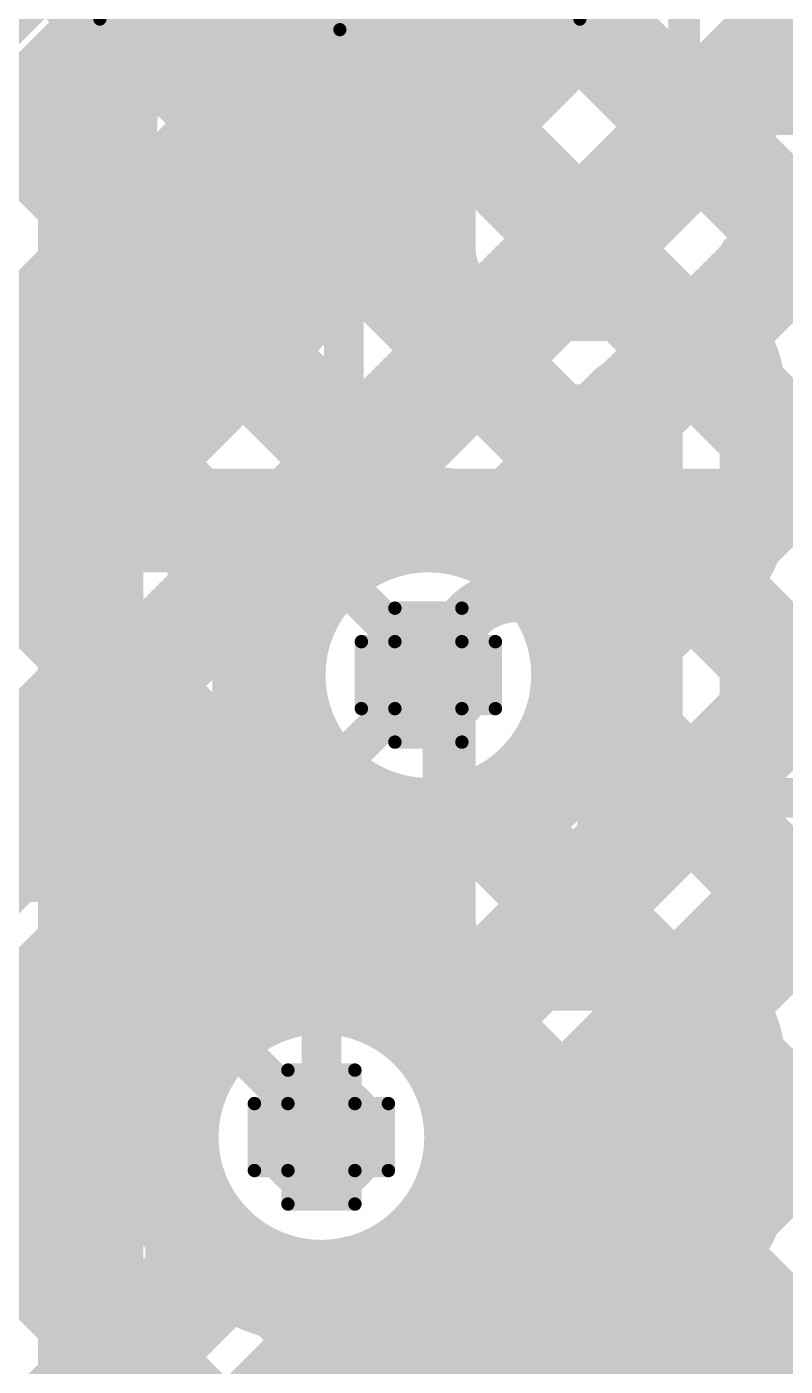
# Model space of a CAD drawing. Header units: millimetres. Extents: x 13 to 259, y -2 to 326.
# Drawn here: x 126.46 to 129.33, y 106.46 to 111.54 of the extents above; entities that cross this region are included whole.
import ezdxf

# ---------------------------------------------------------------- set-up
doc = ezdxf.new("R2010")
doc.units = ezdxf.units.MM
for name, color, linetype in [('BottomLayer', 5, 'Continuous'), ('BottomPaste', 16, 'Continuous'), ('BottomSolder', 6, 'Continuous'), ('ConnectLayer', 7, 'Continuous'), ('DrillDrawing', 1, 'Continuous'), ('Mechanical14', 56, 'Continuous'), ('Mechanical16', 56, 'Continuous'), ('MidLayer1', 16, 'Continuous'), ('MidLayer2', 76, 'Continuous'), ('MidLayer3', 90, 'Continuous'), ('MidLayer4', 156, 'Continuous'), ('MidLayer5', 130, 'Continuous'), ('MidLayer6', 216, 'Continuous'), ('MultiLayer', 9, 'Continuous'), ('TopLayer', 1, 'Continuous'), ('TopOverlay', 2, 'Continuous')]:
    doc.layers.add(name, color=color, linetype=linetype)

# ---------------------------------------------------------------- blocks, each defined once
blk = doc.blocks.new('RESC1005X40N_B_141')
at = {"layer": 'BottomLayer'}
for points in [[(-0.76, 0.31), (-0.76, -0.31), (-0.18, 0.31), (-0.18, -0.31)], [(0.18, 0.31), (0.18, -0.31), (0.76, 0.31), (0.76, -0.31)]]:
    blk.add_solid(points, dxfattribs=at)
at = {"layer": 'BottomPaste'}
for points in [[(-0.76, 0.31), (-0.76, -0.31), (-0.18, 0.31), (-0.18, -0.31)], [(0.18, 0.31), (0.18, -0.31), (0.76, 0.31), (0.76, -0.31)]]:
    blk.add_solid(points, dxfattribs=at)
at = {"layer": 'BottomSolder'}
for points in [[(-0.8616, 0.4116), (-0.8616, -0.4116), (-0.0784, 0.4116), (-0.0784, -0.4116)], [(0.0784, 0.4116), (0.0784, -0.4116), (0.8616, 0.4116), (0.8616, -0.4116)]]:
    blk.add_solid(points, dxfattribs=at)
at = {"layer": 'Mechanical14', "const_width": 0.1}
for points in [[(-0.5, -0.25), (-0.5, 0.25)], [(-0.5, 0.25), (0.5, 0.25)], [(0.5, -0.25), (0.5, 0.25)], [(-0.5, -0.25), (0.5, -0.25)]]:
    blk.add_lwpolyline(points, dxfattribs=at)
at = {"layer": 'Mechanical14', "const_width": 0.05}
for points in [[(-0.525, 0.25, 1), (-0.475, 0.25, 1)], [(-0.525, 0.25, 1), (-0.475, 0.25, 1)], [(0.475, 0.25, 1), (0.525, 0.25, 1)], [(0.475, 0.25, 1), (0.525, 0.25, 1)], [(-0.525, -0.25, 1), (-0.475, -0.25, 1)], [(-0.525, -0.25, 1), (-0.475, -0.25, 1)], [(0.475, -0.25, 1), (0.525, -0.25, 1)], [(0.475, -0.25, 1), (0.525, -0.25, 1)]]:
    blk.add_lwpolyline(points, format="xyb", close=True, dxfattribs=at)
at = {"layer": 'Mechanical16', "const_width": 0.05}
for points in [[(0, -0.5), (0, 0.5)], [(-0.91, -0.46), (-0.91, 0.46)], [(-0.91, 0.46), (0.91, 0.46)], [(0.91, -0.46), (0.91, 0.46)], [(-0.5, 0), (0.5, 0)], [(-0.91, -0.46), (0.91, -0.46)]]:
    blk.add_lwpolyline(points, dxfattribs=at)
at = {"layer": 'Mechanical16'}
for points, const_width in [([(-0.0125, 0.5, 1), (0.0125, 0.5, 1)], 0.025), ([(-0.9225, 0.46, 1), (-0.8975, 0.46, 1)], 0.025), ([(-0.9225, 0.46, 1), (-0.8975, 0.46, 1)], 0.025), ([(0.8975, 0.46, 1), (0.9225, 0.46, 1)], 0.025), ([(0.8975, 0.46, 1), (0.9225, 0.46, 1)], 0.025), ([(0.35, 0, 1), (-0.35, 0, 1)], 0.05), ([(-0.5125, 0, 1), (-0.4875, 0, 1)], 0.025), ([(-0.3625, 0, 1), (-0.3375, 0, 1)], 0.025), ([(0.3375, 0, 1), (0.3625, 0, 1)], 0.025), ([(0.4875, 0, 1), (0.5125, 0, 1)], 0.025), ([(-0.9225, -0.46, 1), (-0.8975, -0.46, 1)], 0.025), ([(-0.9225, -0.46, 1), (-0.8975, -0.46, 1)], 0.025), ([(0.8975, -0.46, 1), (0.9225, -0.46, 1)], 0.025), ([(0.8975, -0.46, 1), (0.9225, -0.46, 1)], 0.025), ([(-0.0125, -0.5, 1), (0.0125, -0.5, 1)], 0.025)]:
    blk.add_lwpolyline(points, format="xyb", close=True, dxfattribs=dict(at, const_width=const_width))
blk = doc.blocks.new('SAMTEC_ASP_127797_01_185')
at = {"layer": 'Mechanical14', "const_width": 0.1}
for points in [[(-8.1534, -6.4262, -0.414214), (-7.8994, -6.1722)], [(-8.1534, -6.4262, -0.414214), (-7.8994, -6.1722)], [(-7.3406, -6.1722, -0.414214), (-7.0866, -6.4262)], [(-7.3406, -6.1722, -0.414214), (-7.0866, -6.4262)], [(-5.6134, -6.4262, -0.414214), (-5.3594, -6.1722)], [(-5.6134, -6.4262, -0.414214), (-5.3594, -6.1722)], [(-4.8006, -6.1722, -0.414214), (-4.5466, -6.4262)], [(-4.8006, -6.1722, -0.414214), (-4.5466, -6.4262)], [(-8.1534, -7.0866, -0.414214), (-8.4074, -7.3406)], [(-6.8326, -7.3406, -0.414214), (-7.0866, -7.0866)], [(-5.6134, -7.0866, -0.414214), (-5.8674, -7.3406)], [(-4.2926, -7.3406, -0.414214), (-4.5466, -7.0866)]]:
    blk.add_lwpolyline(points, format="xyb", dxfattribs=at)
for points in [[(-7.3406, -6.1722), (-7.8994, -6.1722)], [(-7.3406, -6.1722), (-7.8994, -6.1722)], [(-4.8006, -6.1722), (-5.3594, -6.1722)], [(-4.8006, -6.1722), (-5.3594, -6.1722)], [(-8.1534, -7.0866), (-8.1534, -6.4262)], [(-8.1534, -7.0866), (-8.1534, -6.4262)], [(-7.0866, -7.0866), (-7.0866, -6.4262)], [(-7.0866, -7.0866), (-7.0866, -6.4262)], [(-5.6134, -7.0866), (-5.6134, -6.4262)], [(-5.6134, -7.0866), (-5.6134, -6.4262)], [(-4.5466, -7.0866), (-4.5466, -6.4262)], [(-4.5466, -7.0866), (-4.5466, -6.4262)], [(-8.4074, -7.3406), (-9.3726, -7.3406)], [(-8.4074, -7.3406), (-9.3726, -7.3406)], [(-5.8674, -7.3406), (-6.8326, -7.3406)], [(-5.8674, -7.3406), (-6.8326, -7.3406)], [(-3.3274, -7.3406), (-4.2926, -7.3406)], [(-3.3274, -7.3406), (-4.2926, -7.3406)]]:
    blk.add_lwpolyline(points, dxfattribs=at)
at = {"layer": 'Mechanical14', "const_width": 0.05}
for points in [[(-7.9244, -6.1722, 1), (-7.8744, -6.1722, 1)], [(-7.9244, -6.1722, 1), (-7.8744, -6.1722, 1)], [(-7.9244, -6.1722, 1), (-7.8744, -6.1722, 1)], [(-7.9244, -6.1722, 1), (-7.8744, -6.1722, 1)], [(-7.3656, -6.1722, 1), (-7.3156, -6.1722, 1)], [(-7.3656, -6.1722, 1), (-7.3156, -6.1722, 1)], [(-7.3656, -6.1722, 1), (-7.3156, -6.1722, 1)], [(-7.3656, -6.1722, 1), (-7.3156, -6.1722, 1)], [(-5.3844, -6.1722, 1), (-5.3344, -6.1722, 1)], [(-5.3844, -6.1722, 1), (-5.3344, -6.1722, 1)], [(-5.3844, -6.1722, 1), (-5.3344, -6.1722, 1)], [(-5.3844, -6.1722, 1), (-5.3344, -6.1722, 1)], [(-4.8256, -6.1722, 1), (-4.7756, -6.1722, 1)], [(-4.8256, -6.1722, 1), (-4.7756, -6.1722, 1)], [(-4.8256, -6.1722, 1), (-4.7756, -6.1722, 1)], [(-4.8256, -6.1722, 1), (-4.7756, -6.1722, 1)], [(-8.1784, -6.4262, 1), (-8.1284, -6.4262, 1)], [(-8.1784, -6.4262, 1), (-8.1284, -6.4262, 1)], [(-8.1784, -6.4262, 1), (-8.1284, -6.4262, 1)], [(-8.1784, -6.4262, 1), (-8.1284, -6.4262, 1)], [(-7.1116, -6.4262, 1), (-7.0616, -6.4262, 1)], [(-7.1116, -6.4262, 1), (-7.0616, -6.4262, 1)], [(-7.1116, -6.4262, 1), (-7.0616, -6.4262, 1)], [(-7.1116, -6.4262, 1), (-7.0616, -6.4262, 1)], [(-5.6384, -6.4262, 1), (-5.5884, -6.4262, 1)], [(-5.6384, -6.4262, 1), (-5.5884, -6.4262, 1)], [(-5.6384, -6.4262, 1), (-5.5884, -6.4262, 1)], [(-5.6384, -6.4262, 1), (-5.5884, -6.4262, 1)], [(-4.5716, -6.4262, 1), (-4.5216, -6.4262, 1)], [(-4.5716, -6.4262, 1), (-4.5216, -6.4262, 1)], [(-4.5716, -6.4262, 1), (-4.5216, -6.4262, 1)], [(-4.5716, -6.4262, 1), (-4.5216, -6.4262, 1)], [(-8.1784, -7.0866, 1), (-8.1284, -7.0866, 1)], [(-8.1784, -7.0866, 1), (-8.1284, -7.0866, 1)], [(-8.1784, -7.0866, 1), (-8.1284, -7.0866, 1)], [(-7.1116, -7.0866, 1), (-7.0616, -7.0866, 1)], [(-7.1116, -7.0866, 1), (-7.0616, -7.0866, 1)], [(-7.1116, -7.0866, 1), (-7.0616, -7.0866, 1)], [(-5.6384, -7.0866, 1), (-5.5884, -7.0866, 1)], [(-5.6384, -7.0866, 1), (-5.5884, -7.0866, 1)], [(-5.6384, -7.0866, 1), (-5.5884, -7.0866, 1)], [(-4.5716, -7.0866, 1), (-4.5216, -7.0866, 1)], [(-4.5716, -7.0866, 1), (-4.5216, -7.0866, 1)], [(-4.5716, -7.0866, 1), (-4.5216, -7.0866, 1)], [(-8.4324, -7.3406, 1), (-8.3824, -7.3406, 1)], [(-8.4324, -7.3406, 1), (-8.3824, -7.3406, 1)], [(-8.4324, -7.3406, 1), (-8.3824, -7.3406, 1)], [(-6.8576, -7.3406, 1), (-6.8076, -7.3406, 1)], [(-6.8576, -7.3406, 1), (-6.8076, -7.3406, 1)], [(-6.8576, -7.3406, 1), (-6.8076, -7.3406, 1)], [(-5.8924, -7.3406, 1), (-5.8424, -7.3406, 1)], [(-5.8924, -7.3406, 1), (-5.8424, -7.3406, 1)], [(-5.8924, -7.3406, 1), (-5.8424, -7.3406, 1)], [(-4.3176, -7.3406, 1), (-4.2676, -7.3406, 1)], [(-4.3176, -7.3406, 1), (-4.2676, -7.3406, 1)], [(-4.3176, -7.3406, 1), (-4.2676, -7.3406, 1)]]:
    blk.add_lwpolyline(points, format="xyb", close=True, dxfattribs=at)
at = {"layer": 'TopOverlay', "const_width": 0.2}
for points in [[(-8.1534, -6.4262, -0.414214), (-7.8994, -6.1722)], [(-8.1534, -6.4262, -0.414214), (-7.8994, -6.1722)], [(-7.3406, -6.1722, -0.414214), (-7.0866, -6.4262)], [(-7.3406, -6.1722, -0.414214), (-7.0866, -6.4262)], [(-5.6134, -6.4262, -0.414214), (-5.3594, -6.1722)], [(-5.6134, -6.4262, -0.414214), (-5.3594, -6.1722)], [(-4.8006, -6.1722, -0.414214), (-4.5466, -6.4262)], [(-4.8006, -6.1722, -0.414214), (-4.5466, -6.4262)], [(-8.1534, -7.0866, -0.414214), (-8.4074, -7.3406)], [(-6.8326, -7.3406, -0.414214), (-7.0866, -7.0866)], [(-5.6134, -7.0866, -0.414214), (-5.8674, -7.3406)], [(-4.2926, -7.3406, -0.414214), (-4.5466, -7.0866)]]:
    blk.add_lwpolyline(points, format="xyb", dxfattribs=at)
for points in [[(-7.3406, -6.1722), (-7.8994, -6.1722)], [(-7.3406, -6.1722), (-7.8994, -6.1722)], [(-4.8006, -6.1722), (-5.3594, -6.1722)], [(-4.8006, -6.1722), (-5.3594, -6.1722)], [(-8.1534, -7.0866), (-8.1534, -6.4262)], [(-8.1534, -7.0866), (-8.1534, -6.4262)], [(-7.0866, -7.0866), (-7.0866, -6.4262)], [(-7.0866, -7.0866), (-7.0866, -6.4262)], [(-5.6134, -7.0866), (-5.6134, -6.4262)], [(-5.6134, -7.0866), (-5.6134, -6.4262)], [(-4.5466, -7.0866), (-4.5466, -6.4262)], [(-4.5466, -7.0866), (-4.5466, -6.4262)], [(-8.4074, -7.3406), (-9.3726, -7.3406)], [(-8.4074, -7.3406), (-9.3726, -7.3406)], [(-5.8674, -7.3406), (-6.8326, -7.3406)], [(-5.8674, -7.3406), (-6.8326, -7.3406)], [(-3.3274, -7.3406), (-4.2926, -7.3406)], [(-3.3274, -7.3406), (-4.2926, -7.3406)]]:
    blk.add_lwpolyline(points, dxfattribs=at)
at = {"layer": 'TopOverlay', "const_width": 0.1}
for points in [[(-7.9494, -6.1722, 1), (-7.8494, -6.1722, 1)], [(-7.9494, -6.1722, 1), (-7.8494, -6.1722, 1)], [(-7.9494, -6.1722, 1), (-7.8494, -6.1722, 1)], [(-7.9494, -6.1722, 1), (-7.8494, -6.1722, 1)], [(-7.3906, -6.1722, 1), (-7.2906, -6.1722, 1)], [(-7.3906, -6.1722, 1), (-7.2906, -6.1722, 1)], [(-7.3906, -6.1722, 1), (-7.2906, -6.1722, 1)], [(-7.3906, -6.1722, 1), (-7.2906, -6.1722, 1)], [(-5.4094, -6.1722, 1), (-5.3094, -6.1722, 1)], [(-5.4094, -6.1722, 1), (-5.3094, -6.1722, 1)], [(-5.4094, -6.1722, 1), (-5.3094, -6.1722, 1)], [(-5.4094, -6.1722, 1), (-5.3094, -6.1722, 1)], [(-4.8506, -6.1722, 1), (-4.7506, -6.1722, 1)], [(-4.8506, -6.1722, 1), (-4.7506, -6.1722, 1)], [(-4.8506, -6.1722, 1), (-4.7506, -6.1722, 1)], [(-4.8506, -6.1722, 1), (-4.7506, -6.1722, 1)], [(-8.2034, -6.4262, 1), (-8.1034, -6.4262, 1)], [(-8.2034, -6.4262, 1), (-8.1034, -6.4262, 1)], [(-8.2034, -6.4262, 1), (-8.1034, -6.4262, 1)], [(-8.2034, -6.4262, 1), (-8.1034, -6.4262, 1)], [(-7.1366, -6.4262, 1), (-7.0366, -6.4262, 1)], [(-7.1366, -6.4262, 1), (-7.0366, -6.4262, 1)], [(-7.1366, -6.4262, 1), (-7.0366, -6.4262, 1)], [(-7.1366, -6.4262, 1), (-7.0366, -6.4262, 1)], [(-5.6634, -6.4262, 1), (-5.5634, -6.4262, 1)], [(-5.6634, -6.4262, 1), (-5.5634, -6.4262, 1)], [(-5.6634, -6.4262, 1), (-5.5634, -6.4262, 1)], [(-5.6634, -6.4262, 1), (-5.5634, -6.4262, 1)], [(-4.5966, -6.4262, 1), (-4.4966, -6.4262, 1)], [(-4.5966, -6.4262, 1), (-4.4966, -6.4262, 1)], [(-4.5966, -6.4262, 1), (-4.4966, -6.4262, 1)], [(-4.5966, -6.4262, 1), (-4.4966, -6.4262, 1)], [(-8.2034, -7.0866, 1), (-8.1034, -7.0866, 1)], [(-8.2034, -7.0866, 1), (-8.1034, -7.0866, 1)], [(-8.2034, -7.0866, 1), (-8.1034, -7.0866, 1)], [(-7.1366, -7.0866, 1), (-7.0366, -7.0866, 1)], [(-7.1366, -7.0866, 1), (-7.0366, -7.0866, 1)], [(-7.1366, -7.0866, 1), (-7.0366, -7.0866, 1)], [(-5.6634, -7.0866, 1), (-5.5634, -7.0866, 1)], [(-5.6634, -7.0866, 1), (-5.5634, -7.0866, 1)], [(-5.6634, -7.0866, 1), (-5.5634, -7.0866, 1)], [(-4.5966, -7.0866, 1), (-4.4966, -7.0866, 1)], [(-4.5966, -7.0866, 1), (-4.4966, -7.0866, 1)], [(-4.5966, -7.0866, 1), (-4.4966, -7.0866, 1)], [(-8.4574, -7.3406, 1), (-8.3574, -7.3406, 1)], [(-8.4574, -7.3406, 1), (-8.3574, -7.3406, 1)], [(-8.4574, -7.3406, 1), (-8.3574, -7.3406, 1)], [(-6.8826, -7.3406, 1), (-6.7826, -7.3406, 1)], [(-6.8826, -7.3406, 1), (-6.7826, -7.3406, 1)], [(-6.8826, -7.3406, 1), (-6.7826, -7.3406, 1)], [(-5.9174, -7.3406, 1), (-5.8174, -7.3406, 1)], [(-5.9174, -7.3406, 1), (-5.8174, -7.3406, 1)], [(-5.9174, -7.3406, 1), (-5.8174, -7.3406, 1)], [(-4.3426, -7.3406, 1), (-4.2426, -7.3406, 1)], [(-4.3426, -7.3406, 1), (-4.2426, -7.3406, 1)], [(-4.3426, -7.3406, 1), (-4.2426, -7.3406, 1)]]:
    blk.add_lwpolyline(points, format="xyb", close=True, dxfattribs=at)

msp = doc.modelspace()

# ---------------------------------------------------------------- linework, layer by layer
at = {"layer": 'BottomLayer', "const_width": 0.25}
for points in [[(127.8556, 109.0769, 1), (128.1056, 109.0769, 1)], [(127.45, 107.325, 1), (127.7, 107.325, 1)]]:
    msp.add_lwpolyline(points, format="xyb", close=True, dxfattribs=at)
at = {"layer": 'ConnectLayer', "const_width": 0.4}
for points in [[(114.3222, 119.0226), (131.6373, 101.7075)], [(114.7902, 118.5546), (131.6373, 101.7075)], [(120.9938, 103.1747), (133.0535, 115.2344)], [(120.9938, 103.1747), (133.0535, 115.2344)], [(120.1551, 103.1846), (132.037, 115.0665)], [(120.1551, 103.1846), (132.037, 115.0665)], [(126.7, 109.7295), (132.037, 115.0665)], [(120.7106, 114.3312), (127.2348, 107.807)], [(120.0474, 114.1459), (126.9999, 107.1934)], [(120.0474, 114.1459), (126.9999, 107.1934)], [(121.7757, 114.1147), (131.6378, 104.2526)], [(126.7, 108.881), (131.7835, 113.9644)], [(121.3291, 113.7128), (127.2348, 107.807)], [(122.2054, 113.685), (131.6378, 104.2526)], [(128.2627, 109.5951), (131.6451, 112.9775)], [(128.2627, 109.5951), (131.6451, 112.9775)], [(128.2627, 109.5951), (131.6451, 112.9775)], [(128.5701, 109.054), (132.0412, 112.5251)], [(128.5701, 109.054), (132.0412, 112.5251)], [(128.5701, 109.054), (132.0412, 112.5251)], [(128.5755, 112.406), (131.6389, 109.3427)], [(128.5755, 112.406), (131.6389, 109.3427)], [(128.5757, 112.4059), (131.6389, 109.3427)], [(127.6323, 111.6522), (137.0824, 102.2021)], [(127.6323, 111.6522), (137.0824, 102.2021)], [(127.6323, 111.6522), (132.0024, 107.2821)], [(121.2738, 105.1517), (127.719, 111.597)], [(121.2738, 105.1517), (127.719, 111.597)], [(126.7, 110.5781), (127.719, 111.597)], [(126.755, 111.2056), (126.755, 111.6106)], [(128.5336, 111.5994), (131.7619, 108.3712)], [(128.5336, 111.5994), (131.7619, 108.3712)], [(128.5336, 111.5994), (131.7618, 108.3711)], [(120.6419, 105.3684), (126.8242, 111.5507)], [(120.6419, 105.3684), (126.8242, 111.5507)], [(126.755, 111.4816), (126.8242, 111.5507)], [(123.5557, 107.09), (127.9329, 111.4672)], [(126.9606, 111.4754), (132.41, 106.026)], [(126.9606, 111.4754), (132.41, 106.026)], [(126.9606, 111.4754), (131.6383, 106.7976)], [(125.1816, 108.6685), (127.9691, 111.456)], [(128.0456, 107.6809), (131.7861, 111.4215)], [(128.0456, 107.6809), (131.7861, 111.4215)], [(128.0456, 107.681), (131.7861, 111.4215)], [(126.2105, 111.3769), (127.9233, 109.6641)], [(126.2105, 111.3769), (127.9233, 109.6641)], [(120.5356, 99.3225), (132.5152, 111.302)], [(120.5356, 99.3225), (132.5152, 111.302)], [(120.5352, 98.4735), (133.3154, 111.2537)], [(120.5352, 98.4735), (133.3154, 111.2537)], [(126.7, 105.8427), (126.7, 110.9682)], [(125.8388, 110.9001), (127.4357, 109.3032)], [(125.8388, 110.9001), (127.4357, 109.3032)], [(126.7, 110.8874), (127.9233, 109.6641)], [(126.705, 105.4919), (131.646, 110.4328)], [(126.7, 110.0388), (127.4357, 109.3032)], [(128.2568, 109.5983), (128.745, 110.0865)], [(128.2627, 109.5951), (128.745, 110.0774)], [(128.745, 108.4243), (128.745, 110.0865)], [(126.7, 104.6384), (132.0454, 109.9837)], [(128.5472, 109.8887), (128.745, 109.6909)], [(128.5701, 109.054), (128.745, 109.2289)], [(126.7, 109.1903), (131.6378, 104.2526)], [(125.89, 108.2031), (126.8212, 109.1343)], [(126.8212, 108.848), (126.8212, 109.1343)], [(125.89, 108.071), (126.8212, 109.0022)], [(128.5678, 109.0196), (131.7594, 105.828)], [(128.5678, 109.0196), (131.7594, 105.828)], [(128.5678, 109.0196), (131.7594, 105.828)], [(128.5678, 109.0196), (128.745, 108.8424)], [(102.1605, 79.2502), (131.7888, 108.8785)], [(102.1605, 79.2502), (131.7888, 108.8785)], [(126.7, 103.7898), (131.7887, 108.8785)], [(125.89, 107.9168), (126.8212, 108.848)], [(121.5842, 102.9166), (127.4624, 108.7948)], [(121.5842, 102.9166), (127.4624, 108.7948)], [(126.7, 108.0325), (127.4624, 108.7948)], [(126.3644, 108.6775), (126.5076, 108.5343)], [(128.2068, 108.532), (131.9984, 104.7405)], [(128.2069, 108.532), (131.9984, 104.7405)], [(128.2069, 108.532), (131.9984, 104.7405)], [(128.2069, 108.532), (128.5298, 108.2091)], [(127.4065, 107.8904), (128.0035, 108.4874)], [(127.4066, 107.8904), (128.0035, 108.4874)], [(127.4066, 107.8904), (128.0035, 108.4874)], [(127.4066, 107.8904), (128.0035, 108.4874)], [(128.0261, 107.7053), (128.745, 108.4243)], [(124.4121, 105.265), (127.5297, 108.3826)], [(127.5187, 108.3717), (128.1056, 107.7848)], [(126.7, 108.3418), (127.2348, 107.807)], [(127.0945, 107.9474), (127.2348, 107.807)], [(126.0511, 104.5566), (129.035, 107.5405)], [(126.6702, 107.5231), (126.9999, 107.1934)], [(129.035, 104.4469), (129.035, 107.5405)], [(125.6287, 106.1126), (127.0096, 107.4935)], [(125.6287, 106.1126), (127.0096, 107.4935)], [(125.6287, 106.1126), (127.0096, 107.4935)], [(126.7, 107.184), (127.0096, 107.4935)], [(126.7, 107.4933), (126.9999, 107.1934)], [(128.6925, 107.1979), (129.035, 106.8553)], [(126.2459, 107.0989), (126.8328, 106.512)], [(126.2017, 104.14), (129.035, 106.9733)], [(128.0571, 106.9848), (136.837, 98.2049)], [(128.0571, 106.9848), (136.837, 98.2049)], [(128.0571, 106.9848), (131.757, 103.2849)], [(126.105, 105.7843), (127.1947, 106.874)], [(126.1188, 105.7541), (127.2191, 106.8545)], [(126.1188, 105.7541), (127.2191, 106.8545)], [(126.7, 106.3354), (127.2191, 106.8545)], [(127.4434, 106.7499), (131.9945, 102.1988)], [(127.4434, 106.7499), (131.9945, 102.1988)], [(127.4434, 106.7499), (131.9945, 102.1988)], [(128.2682, 106.7737), (129.035, 106.0068)], [(126.7, 106.6447), (131.6373, 101.7074)], [(127.8439, 106.3494), (129.035, 105.1583)]]:
    msp.add_lwpolyline(points, dxfattribs=at)
for points in [[(127.65, 111.675, -3.043186), (127.65, 112.375)], [(127.65, 111.675, -3.043186), (127.65, 112.375)], [(128.715, 112.025, -0.724003), (127.65, 111.675)], [(128.715, 112.025, -0.724003), (127.65, 111.675)], [(128.715, 112.025, -0.724003), (127.65, 111.675)], [(127.65, 111.675, -0.461037), (126.755, 111.6106)], [(126.755, 111.2056, -0.114307), (126.7, 110.9682)], [(126.755, 111.2056, -0.114307), (126.7, 110.9682)], [(128.2568, 109.5983, -0.277726), (128.5706, 109.0769)], [(128.5706, 109.0769, -0.606315), (127.6429, 108.5931)], [(127.6429, 108.5931, -0.147087), (127.5297, 108.3826)], [(127.6429, 108.5931, -0.147087), (127.5297, 108.3826)], [(127.1947, 106.874, -1.088663), (128.0261, 107.7053)]]:
    msp.add_lwpolyline(points, format="xyb", dxfattribs=at)
at = {"layer": 'ConnectLayer'}
for points, const_width in [([(127.55, 111.675, 1), (127.75, 111.675, 1)], 0.2), ([(127.55, 111.675, 1), (127.75, 111.675, 1)], 0.2), ([(127.55, 111.675, 1), (127.75, 111.675, 1)], 0.2), ([(127.55, 111.675, 1), (127.75, 111.675, 1)], 0.2), ([(127.55, 111.675, 1), (127.75, 111.675, 1)], 0.2), ([(127.55, 111.675, 1), (127.75, 111.675, 1)], 0.2), ([(127.5323, 111.6522, 1), (127.7323, 111.6522, 1)], 0.2), ([(127.5323, 111.6522, 1), (127.7323, 111.6522, 1)], 0.2), ([(127.5323, 111.6522, 1), (127.7323, 111.6522, 1)], 0.2), ([(126.655, 111.6106, 1), (126.855, 111.6106, 1)], 0.2), ([(126.655, 111.6106, 1), (126.855, 111.6106, 1)], 0.2), ([(127.619, 111.597, 1), (127.819, 111.597, 1)], 0.2), ([(127.619, 111.597, 1), (127.819, 111.597, 1)], 0.2), ([(127.619, 111.597, 1), (127.819, 111.597, 1)], 0.2), ([(128.4336, 111.5994, 1), (128.6336, 111.5994, 1)], 0.2), ([(128.4336, 111.5994, 1), (128.6336, 111.5994, 1)], 0.2), ([(128.4336, 111.5994, 1), (128.6336, 111.5994, 1)], 0.2), ([(126.7242, 111.5507, 1), (126.9242, 111.5507, 1)], 0.2), ([(126.7242, 111.5507, 1), (126.9242, 111.5507, 1)], 0.2), ([(126.7242, 111.5507, 1), (126.9242, 111.5507, 1)], 0.2), ([(126.655, 111.4816, 1), (126.855, 111.4816, 1)], 0.2), ([(126.8606, 111.4754, 1), (127.0606, 111.4754, 1)], 0.2), ([(126.8606, 111.4754, 1), (127.0606, 111.4754, 1)], 0.2), ([(126.8606, 111.4754, 1), (127.0606, 111.4754, 1)], 0.2), ([(127.8329, 111.4672, 1), (128.0329, 111.4672, 1)], 0.2), ([(127.8691, 111.456, 1), (128.0691, 111.456, 1)], 0.2), ([(126.655, 111.2056, 1), (126.855, 111.2056, 1)], 0.2), ([(126.655, 111.2056, 1), (126.855, 111.2056, 1)], 0.2), ([(126.655, 111.2056, 1), (126.855, 111.2056, 1)], 0.2), ([(126.6, 110.9682, 1), (126.8, 110.9682, 1)], 0.2), ([(126.6, 110.9682, 1), (126.8, 110.9682, 1)], 0.2), ([(126.6, 110.9682, 1), (126.8, 110.9682, 1)], 0.2), ([(126.6, 110.8874, 1), (126.8, 110.8874, 1)], 0.2), ([(126.6, 110.5781, 1), (126.8, 110.5781, 1)], 0.2), ([(126.6, 110.0388, 1), (126.8, 110.0388, 1)], 0.2), ([(128.645, 110.0865, 1), (128.845, 110.0865, 1)], 0.2), ([(128.645, 110.0865, 1), (128.845, 110.0865, 1)], 0.2), ([(128.645, 110.0774, 1), (128.845, 110.0774, 1)], 0.2), ([(128.4472, 109.8887, 1), (128.6472, 109.8887, 1)], 0.2), ([(126.6, 109.7295, 1), (126.8, 109.7295, 1)], 0.2), ([(128.645, 109.6909, 1), (128.845, 109.6909, 1)], 0.2), ([(128.5706, 109.0769, 1), (127.3906, 109.0769, 1)], 0.4), ([(128.5706, 109.0769, 1), (127.3906, 109.0769, 1)], 0.4), ([(128.5706, 109.0769, 1), (127.3906, 109.0769, 1)], 0.4), ([(127.8233, 109.6641, 1), (128.0233, 109.6641, 1)], 0.2), ([(127.8233, 109.6641, 1), (128.0233, 109.6641, 1)], 0.2), ([(127.8233, 109.6641, 1), (128.0233, 109.6641, 1)], 0.2), ([(128.1568, 109.5983, 1), (128.3568, 109.5983, 1)], 0.2), ([(128.1568, 109.5983, 1), (128.3568, 109.5983, 1)], 0.2), ([(128.1627, 109.5951, 1), (128.3627, 109.5951, 1)], 0.2), ([(128.1627, 109.5951, 1), (128.3627, 109.5951, 1)], 0.2), ([(128.1627, 109.5951, 1), (128.3627, 109.5951, 1)], 0.2), ([(128.1627, 109.5951, 1), (128.3627, 109.5951, 1)], 0.2), ([(127.3357, 109.3032, 1), (127.5357, 109.3032, 1)], 0.2), ([(127.3357, 109.3032, 1), (127.5357, 109.3032, 1)], 0.2), ([(127.3357, 109.3032, 1), (127.5357, 109.3032, 1)], 0.2), ([(128.645, 109.2289, 1), (128.845, 109.2289, 1)], 0.2), ([(126.6, 109.1903, 1), (126.8, 109.1903, 1)], 0.2), ([(126.7212, 109.1343, 1), (126.9212, 109.1343, 1)], 0.2), ([(126.7212, 109.1343, 1), (126.9212, 109.1343, 1)], 0.2), ([(127.2906, 109.0769, 1), (127.4906, 109.0769, 1)], 0.2), ([(127.2906, 109.0769, 1), (127.4906, 109.0769, 1)], 0.2), ([(127.2906, 109.0769, 1), (127.4906, 109.0769, 1)], 0.2), ([(128.4706, 109.0769, 1), (128.6706, 109.0769, 1)], 0.2), ([(128.4706, 109.0769, 1), (128.6706, 109.0769, 1)], 0.2), ([(128.4706, 109.0769, 1), (128.6706, 109.0769, 1)], 0.2), ([(128.4706, 109.0769, 1), (128.6706, 109.0769, 1)], 0.2), ([(128.4706, 109.0769, 1), (128.6706, 109.0769, 1)], 0.2), ([(128.4701, 109.054, 1), (128.6701, 109.054, 1)], 0.2), ([(128.4701, 109.054, 1), (128.6701, 109.054, 1)], 0.2), ([(128.4701, 109.054, 1), (128.6701, 109.054, 1)], 0.2), ([(128.4701, 109.054, 1), (128.6701, 109.054, 1)], 0.2), ([(126.7212, 109.0022, 1), (126.9212, 109.0022, 1)], 0.2), ([(128.4678, 109.0196, 1), (128.6678, 109.0196, 1)], 0.2), ([(128.4678, 109.0196, 1), (128.6678, 109.0196, 1)], 0.2), ([(128.4678, 109.0196, 1), (128.6678, 109.0196, 1)], 0.2), ([(128.4678, 109.0196, 1), (128.6678, 109.0196, 1)], 0.2), ([(126.6, 108.881, 1), (126.8, 108.881, 1)], 0.2), ([(126.7212, 108.848, 1), (126.9212, 108.848, 1)], 0.2), ([(126.7212, 108.848, 1), (126.9212, 108.848, 1)], 0.2), ([(128.645, 108.8424, 1), (128.845, 108.8424, 1)], 0.2), ([(127.3624, 108.7948, 1), (127.5624, 108.7948, 1)], 0.2), ([(127.3624, 108.7948, 1), (127.5624, 108.7948, 1)], 0.2), ([(127.3624, 108.7948, 1), (127.5624, 108.7948, 1)], 0.2), ([(126.2644, 108.6775, 1), (126.4644, 108.6775, 1)], 0.2), ([(127.5429, 108.5931, 1), (127.7429, 108.5931, 1)], 0.2), ([(127.5429, 108.5931, 1), (127.7429, 108.5931, 1)], 0.2), ([(127.5429, 108.5931, 1), (127.7429, 108.5931, 1)], 0.2), ([(126.4076, 108.5343, 1), (126.6076, 108.5343, 1)], 0.2), ([(128.1068, 108.532, 1), (128.3068, 108.532, 1)], 0.2), ([(128.1069, 108.532, 1), (128.3069, 108.532, 1)], 0.2), ([(128.1069, 108.532, 1), (128.3069, 108.532, 1)], 0.2), ([(128.1069, 108.532, 1), (128.3069, 108.532, 1)], 0.2), ([(127.9035, 108.4874, 1), (128.1035, 108.4874, 1)], 0.2), ([(127.9035, 108.4874, 1), (128.1035, 108.4874, 1)], 0.2), ([(127.9035, 108.4874, 1), (128.1035, 108.4874, 1)], 0.2), ([(127.9035, 108.4874, 1), (128.1035, 108.4874, 1)], 0.2), ([(128.645, 108.4243, 1), (128.845, 108.4243, 1)], 0.2), ([(128.645, 108.4243, 1), (128.845, 108.4243, 1)], 0.2), ([(127.4187, 108.3717, 1), (127.6187, 108.3717, 1)], 0.2), ([(127.4297, 108.3826, 1), (127.6297, 108.3826, 1)], 0.2), ([(127.4297, 108.3826, 1), (127.6297, 108.3826, 1)], 0.2), ([(127.4297, 108.3826, 1), (127.6297, 108.3826, 1)], 0.2), ([(126.6, 108.3418, 1), (126.8, 108.3418, 1)], 0.2), ([(128.4298, 108.2091, 1), (128.6298, 108.2091, 1)], 0.2), ([(126.6, 108.0325, 1), (126.8, 108.0325, 1)], 0.2), ([(128.165, 107.325, 1), (126.985, 107.325, 1)], 0.4), ([(128.165, 107.325, 1), (126.985, 107.325, 1)], 0.4), ([(128.165, 107.325, 1), (126.985, 107.325, 1)], 0.4), ([(126.9945, 107.9474, 1), (127.1945, 107.9474, 1)], 0.2), ([(127.3065, 107.8904, 1), (127.5065, 107.8904, 1)], 0.2), ([(127.3066, 107.8904, 1), (127.5066, 107.8904, 1)], 0.2), ([(127.3066, 107.8904, 1), (127.5066, 107.8904, 1)], 0.2), ([(127.3066, 107.8904, 1), (127.5066, 107.8904, 1)], 0.2), ([(127.1348, 107.807, 1), (127.3348, 107.807, 1)], 0.2), ([(127.1348, 107.807, 1), (127.3348, 107.807, 1)], 0.2), ([(127.1348, 107.807, 1), (127.3348, 107.807, 1)], 0.2), ([(127.1348, 107.807, 1), (127.3348, 107.807, 1)], 0.2), ([(128.0056, 107.7848, 1), (128.2056, 107.7848, 1)], 0.2), ([(127.9261, 107.7053, 1), (128.1261, 107.7053, 1)], 0.2), ([(127.9261, 107.7053, 1), (128.1261, 107.7053, 1)], 0.2), ([(127.9456, 107.681, 1), (128.1456, 107.681, 1)], 0.2), ([(127.9456, 107.6809, 1), (128.1456, 107.6809, 1)], 0.2), ([(127.9456, 107.6809, 1), (128.1456, 107.6809, 1)], 0.2), ([(126.5702, 107.5231, 1), (126.7702, 107.5231, 1)], 0.2), ([(128.935, 107.5405, 1), (129.135, 107.5405, 1)], 0.2), ([(128.935, 107.5405, 1), (129.135, 107.5405, 1)], 0.2), ([(126.6, 107.4933, 1), (126.8, 107.4933, 1)], 0.2), ([(126.9096, 107.4935, 1), (127.1096, 107.4935, 1)], 0.2), ([(126.9096, 107.4935, 1), (127.1096, 107.4935, 1)], 0.2), ([(126.9096, 107.4935, 1), (127.1096, 107.4935, 1)], 0.2), ([(126.9096, 107.4935, 1), (127.1096, 107.4935, 1)], 0.2), ([(126.885, 107.325, 1), (127.085, 107.325, 1)], 0.2), ([(126.885, 107.325, 1), (127.085, 107.325, 1)], 0.2), ([(126.885, 107.325, 1), (127.085, 107.325, 1)], 0.2), ([(128.065, 107.325, 1), (128.265, 107.325, 1)], 0.2), ([(128.065, 107.325, 1), (128.265, 107.325, 1)], 0.2), ([(128.065, 107.325, 1), (128.265, 107.325, 1)], 0.2), ([(126.8999, 107.1934, 1), (127.0999, 107.1934, 1)], 0.2), ([(126.8999, 107.1934, 1), (127.0999, 107.1934, 1)], 0.2), ([(126.8999, 107.1934, 1), (127.0999, 107.1934, 1)], 0.2), ([(126.8999, 107.1934, 1), (127.0999, 107.1934, 1)], 0.2), ([(128.5925, 107.1979, 1), (128.7925, 107.1979, 1)], 0.2), ([(126.6, 107.184, 1), (126.8, 107.184, 1)], 0.2), ([(127.9571, 106.9848, 1), (128.1571, 106.9848, 1)], 0.2), ([(127.9571, 106.9848, 1), (128.1571, 106.9848, 1)], 0.2), ([(127.9571, 106.9848, 1), (128.1571, 106.9848, 1)], 0.2), ([(128.935, 106.9733, 1), (129.135, 106.9733, 1)], 0.2), ([(127.0947, 106.874, 1), (127.2947, 106.874, 1)], 0.2), ([(127.0947, 106.874, 1), (127.2947, 106.874, 1)], 0.2), ([(127.1191, 106.8545, 1), (127.3191, 106.8545, 1)], 0.2), ([(127.1191, 106.8545, 1), (127.3191, 106.8545, 1)], 0.2), ([(127.1191, 106.8545, 1), (127.3191, 106.8545, 1)], 0.2), ([(128.935, 106.8553, 1), (129.135, 106.8553, 1)], 0.2), ([(127.3434, 106.7499, 1), (127.5434, 106.7499, 1)], 0.2), ([(127.3434, 106.7499, 1), (127.5434, 106.7499, 1)], 0.2), ([(127.3434, 106.7499, 1), (127.5434, 106.7499, 1)], 0.2), ([(128.1682, 106.7737, 1), (128.3682, 106.7737, 1)], 0.2), ([(126.6, 106.6447, 1), (126.8, 106.6447, 1)], 0.2), ([(126.7328, 106.512, 1), (126.9328, 106.512, 1)], 0.2), ([(126.6, 106.3354, 1), (126.8, 106.3354, 1)], 0.2), ([(127.7439, 106.3494, 1), (127.9439, 106.3494, 1)], 0.2)]:
    msp.add_lwpolyline(points, format="xyb", close=True, dxfattribs=dict(at, const_width=const_width))
at = {"layer": 'DrillDrawing', "const_width": 0.0508}
for points in [[(127.8536, 109.2039), (127.8536, 109.3309)], [(127.8536, 109.3309), (128.1076, 109.3309)], [(128.1076, 109.2039), (128.1076, 109.3309)], [(127.7266, 108.9499), (127.7266, 109.2039)], [(127.7266, 109.2039), (127.8536, 109.2039)], [(128.1076, 109.2039), (128.2346, 109.2039)], [(128.2346, 108.9499), (128.2346, 109.2039)], [(127.7266, 108.9499), (127.8536, 108.9499)], [(127.8536, 108.8229), (127.8536, 108.9499)], [(128.1076, 108.9499), (128.2346, 108.9499)], [(128.1076, 108.8229), (128.1076, 108.9499)], [(127.8536, 108.8229), (128.1076, 108.8229)], [(127.448, 107.452), (127.448, 107.579)], [(127.448, 107.579), (127.702, 107.579)], [(127.702, 107.452), (127.702, 107.579)], [(127.321, 107.198), (127.321, 107.452)], [(127.321, 107.452), (127.448, 107.452)], [(127.702, 107.452), (127.829, 107.452)], [(127.829, 107.198), (127.829, 107.452)], [(127.321, 107.198), (127.448, 107.198)], [(127.448, 107.071), (127.448, 107.198)], [(127.702, 107.198), (127.829, 107.198)], [(127.702, 107.071), (127.702, 107.198)], [(127.448, 107.071), (127.702, 107.071)]]:
    msp.add_lwpolyline(points, dxfattribs=at)
at = {"layer": 'DrillDrawing', "const_width": 0.0254}
for points in [[(127.8409, 109.3309, 1), (127.8663, 109.3309, 1)], [(127.8409, 109.3309, 1), (127.8663, 109.3309, 1)], [(128.0949, 109.3309, 1), (128.1203, 109.3309, 1)], [(128.0949, 109.3309, 1), (128.1203, 109.3309, 1)], [(127.7139, 109.2039, 1), (127.7393, 109.2039, 1)], [(127.7139, 109.2039, 1), (127.7393, 109.2039, 1)], [(127.8409, 109.2039, 1), (127.8663, 109.2039, 1)], [(127.8409, 109.2039, 1), (127.8663, 109.2039, 1)], [(128.0949, 109.2039, 1), (128.1203, 109.2039, 1)], [(128.0949, 109.2039, 1), (128.1203, 109.2039, 1)], [(128.2219, 109.2039, 1), (128.2473, 109.2039, 1)], [(128.2219, 109.2039, 1), (128.2473, 109.2039, 1)], [(127.7139, 108.9499, 1), (127.7393, 108.9499, 1)], [(127.7139, 108.9499, 1), (127.7393, 108.9499, 1)], [(127.8409, 108.9499, 1), (127.8663, 108.9499, 1)], [(127.8409, 108.9499, 1), (127.8663, 108.9499, 1)], [(128.0949, 108.9499, 1), (128.1203, 108.9499, 1)], [(128.0949, 108.9499, 1), (128.1203, 108.9499, 1)], [(128.2219, 108.9499, 1), (128.2473, 108.9499, 1)], [(128.2219, 108.9499, 1), (128.2473, 108.9499, 1)], [(127.8409, 108.8229, 1), (127.8663, 108.8229, 1)], [(127.8409, 108.8229, 1), (127.8663, 108.8229, 1)], [(128.0949, 108.8229, 1), (128.1203, 108.8229, 1)], [(128.0949, 108.8229, 1), (128.1203, 108.8229, 1)], [(127.4353, 107.579, 1), (127.4607, 107.579, 1)], [(127.4353, 107.579, 1), (127.4607, 107.579, 1)], [(127.6893, 107.579, 1), (127.7147, 107.579, 1)], [(127.6893, 107.579, 1), (127.7147, 107.579, 1)], [(127.3083, 107.452, 1), (127.3337, 107.452, 1)], [(127.3083, 107.452, 1), (127.3337, 107.452, 1)], [(127.4353, 107.452, 1), (127.4607, 107.452, 1)], [(127.4353, 107.452, 1), (127.4607, 107.452, 1)], [(127.6893, 107.452, 1), (127.7147, 107.452, 1)], [(127.6893, 107.452, 1), (127.7147, 107.452, 1)], [(127.8163, 107.452, 1), (127.8417, 107.452, 1)], [(127.8163, 107.452, 1), (127.8417, 107.452, 1)], [(127.3083, 107.198, 1), (127.3337, 107.198, 1)], [(127.3083, 107.198, 1), (127.3337, 107.198, 1)], [(127.4353, 107.198, 1), (127.4607, 107.198, 1)], [(127.4353, 107.198, 1), (127.4607, 107.198, 1)], [(127.6893, 107.198, 1), (127.7147, 107.198, 1)], [(127.6893, 107.198, 1), (127.7147, 107.198, 1)], [(127.8163, 107.198, 1), (127.8417, 107.198, 1)], [(127.8163, 107.198, 1), (127.8417, 107.198, 1)], [(127.4353, 107.071, 1), (127.4607, 107.071, 1)], [(127.4353, 107.071, 1), (127.4607, 107.071, 1)], [(127.6893, 107.071, 1), (127.7147, 107.071, 1)], [(127.6893, 107.071, 1), (127.7147, 107.071, 1)]]:
    msp.add_lwpolyline(points, format="xyb", close=True, dxfattribs=at)
at = {"layer": 'MidLayer1', "const_width": 0.25}
for points in [[(127.8556, 109.0769, 1), (128.1056, 109.0769, 1)], [(127.45, 107.325, 1), (127.7, 107.325, 1)]]:
    msp.add_lwpolyline(points, format="xyb", close=True, dxfattribs=at)
at = {"layer": 'MidLayer2'}
for points, const_width in [([(128.125, 112.025), (128.95, 111.2)], 0.15), ([(128.95, 111.2), (136.6508, 111.2)], 0.15), ([(121.8859, 110.12), (132.0144, 110.12)], 0.12), ([(121.5659, 109.8), (131.8818, 109.8)], 0.12), ([(121.4713, 109.5269), (128.167, 109.5269)], 0.12), ([(128.167, 109.5269), (130.1597, 107.5342)], 0.12), ([(127.575, 108.6714), (127.9806, 109.0769)], 0.15), ([(127.575, 107.325), (127.575, 108.6714)], 0.15), ([(125.605, 108.597), (126.807, 108.597)], 0.12), ([(126.967, 101.993), (126.967, 108.437)], 0.12), ([(125.765, 108.277), (126.647, 108.277)], 0.12), ([(126.647, 101.833), (126.647, 108.277)], 0.12)]:
    msp.add_lwpolyline(points, dxfattribs=dict(at, const_width=const_width))
for points, const_width in [([(128.9125, 111.2, 1), (128.9875, 111.2, 1)], 0.075), ([(128.9125, 111.2, 1), (128.9875, 111.2, 1)], 0.075), ([(128.137, 109.5269, 1), (128.197, 109.5269, 1)], 0.06), ([(128.137, 109.5269, 1), (128.197, 109.5269, 1)], 0.06), ([(127.8556, 109.0769, 1), (128.1056, 109.0769, 1)], 0.25), ([(127.9431, 109.0769, 1), (128.0181, 109.0769, 1)], 0.075), ([(127.5375, 108.6714, 1), (127.6125, 108.6714, 1)], 0.075), ([(127.5375, 108.6714, 1), (127.6125, 108.6714, 1)], 0.075), ([(126.777, 108.597, 1), (126.837, 108.597, 1)], 0.06), ([(126.777, 108.597, 1), (126.837, 108.597, 1)], 0.06), ([(126.937, 108.437, 1), (126.997, 108.437, 1)], 0.06), ([(126.937, 108.437, 1), (126.997, 108.437, 1)], 0.06), ([(126.617, 108.277, 1), (126.677, 108.277, 1)], 0.06), ([(126.617, 108.277, 1), (126.677, 108.277, 1)], 0.06), ([(127.45, 107.325, 1), (127.7, 107.325, 1)], 0.25), ([(127.5375, 107.325, 1), (127.6125, 107.325, 1)], 0.075)]:
    msp.add_lwpolyline(points, format="xyb", close=True, dxfattribs=dict(at, const_width=const_width))
at = {"layer": 'MidLayer2', "const_width": 0.12}
msp.add_lwpolyline([(126.807, 108.597, -0.414214), (126.967, 108.437)], format="xyb", dxfattribs=at)
at = {"layer": 'MidLayer3'}
for points, const_width in [([(125.475, 108.375), (131.9208, 114.8207)], 0.15), ([(127.2362, 109.1646), (131.9123, 113.8407)], 0.15), ([(129.16, 110.6783), (132.0324, 113.5507)], 0.15), ([(121.725, 106.85), (126.725, 111.85)], 0.12), ([(121.9, 106), (127.675, 111.775)], 0.12), ([(129.16, 108.2524), (129.16, 110.6783)], 0.15), ([(127.2362, 108.6761), (127.2362, 109.1646)], 0.15), ([(122.5602, 104), (127.2362, 108.6761)], 0.15), ([(125.7577, 104.85), (129.16, 108.2524)], 0.15)]:
    msp.add_lwpolyline(points, dxfattribs=dict(at, const_width=const_width))
for points, const_width in [([(129.1225, 110.6783, 1), (129.1975, 110.6783, 1)], 0.075), ([(129.1225, 110.6783, 1), (129.1975, 110.6783, 1)], 0.075), ([(127.8556, 109.0769, 1), (128.1056, 109.0769, 1)], 0.25), ([(127.1987, 109.1646, 1), (127.2737, 109.1646, 1)], 0.075), ([(127.1987, 109.1646, 1), (127.2737, 109.1646, 1)], 0.075), ([(127.1987, 108.6761, 1), (127.2737, 108.6761, 1)], 0.075), ([(127.1987, 108.6761, 1), (127.2737, 108.6761, 1)], 0.075), ([(129.1225, 108.2524, 1), (129.1975, 108.2524, 1)], 0.075), ([(129.1225, 108.2524, 1), (129.1975, 108.2524, 1)], 0.075), ([(127.45, 107.325, 1), (127.7, 107.325, 1)], 0.25)]:
    msp.add_lwpolyline(points, format="xyb", close=True, dxfattribs=dict(at, const_width=const_width))
at = {"layer": 'MidLayer4'}
for points, const_width in [([(128.95, 111.2807), (128.95, 113.175)], 0.12), ([(127.66, 109.4282), (127.66, 112.5426)], 0.15), ([(128.95, 111.2807), (132.225, 108.0057)], 0.12), ([(124.2344, 111.0971), (126.7195, 108.6119)], 0.15), ([(124.3213, 110.6), (127.575, 107.3463)], 0.15), ([(127.66, 109.4282), (127.9806, 109.1076)], 0.15), ([(127.9806, 109.0769), (127.9806, 109.1076)], 0.15), ([(126.7195, 108.6119), (129.5, 108.6119)], 0.15), ([(127.575, 107.325), (127.575, 107.3463)], 0.15), ([(127.775, 106), (129.025, 107.25)], 0.15), ([(129.025, 107.25), (134.925, 107.25)], 0.15)]:
    msp.add_lwpolyline(points, dxfattribs=dict(at, const_width=const_width))
for points, const_width in [([(128.92, 111.2807, 1), (128.98, 111.2807, 1)], 0.06), ([(128.92, 111.2807, 1), (128.98, 111.2807, 1)], 0.06), ([(127.6225, 109.4282, 1), (127.6975, 109.4282, 1)], 0.075), ([(127.6225, 109.4282, 1), (127.6975, 109.4282, 1)], 0.075), ([(127.8556, 109.0769, 1), (128.1056, 109.0769, 1)], 0.25), ([(127.9431, 109.1076, 1), (128.0181, 109.1076, 1)], 0.075), ([(127.9431, 109.1076, 1), (128.0181, 109.1076, 1)], 0.075), ([(127.9431, 109.0769, 1), (128.0181, 109.0769, 1)], 0.075), ([(126.682, 108.6119, 1), (126.757, 108.6119, 1)], 0.075), ([(126.682, 108.6119, 1), (126.757, 108.6119, 1)], 0.075), ([(127.45, 107.325, 1), (127.7, 107.325, 1)], 0.25), ([(127.5375, 107.3463, 1), (127.6125, 107.3463, 1)], 0.075), ([(127.5375, 107.3463, 1), (127.6125, 107.3463, 1)], 0.075), ([(127.5375, 107.325, 1), (127.6125, 107.325, 1)], 0.075), ([(128.9875, 107.25, 1), (129.0625, 107.25, 1)], 0.075), ([(128.9875, 107.25, 1), (129.0625, 107.25, 1)], 0.075)]:
    msp.add_lwpolyline(points, format="xyb", close=True, dxfattribs=dict(at, const_width=const_width))
at = {"layer": 'MidLayer5', "const_width": 0.25}
for points in [[(127.8556, 109.0769, 1), (128.1056, 109.0769, 1)], [(127.45, 107.325, 1), (127.7, 107.325, 1)]]:
    msp.add_lwpolyline(points, format="xyb", close=True, dxfattribs=at)
at = {"layer": 'MidLayer6', "const_width": 0.25}
for points in [[(127.8556, 109.0769, 1), (128.1056, 109.0769, 1)], [(127.45, 107.325, 1), (127.7, 107.325, 1)]]:
    msp.add_lwpolyline(points, format="xyb", close=True, dxfattribs=at)
at = {"layer": 'MultiLayer', "const_width": 0.25}
for points in [[(127.8556, 109.0769, 1), (128.1056, 109.0769, 1)], [(127.45, 107.325, 1), (127.7, 107.325, 1)]]:
    msp.add_lwpolyline(points, format="xyb", close=True, dxfattribs=at)
at = {"layer": 'TopLayer', "const_width": 0.25}
for points in [[(127.8556, 109.0769, 1), (128.1056, 109.0769, 1)], [(127.45, 107.325, 1), (127.7, 107.325, 1)]]:
    msp.add_lwpolyline(points, format="xyb", close=True, dxfattribs=at)

# ---------------------------------------------------------------- block references
for name, p, rotation in [('SAMTEC_ASP_127797_01_185', (135.4, 102.2907), 270), ('RESC1005X40N_B_141', (127.645, 112.025), 360)]:
    msp.add_blockref(name, p, dxfattribs=dict(rotation=rotation))

doc.saveas('drawing.dxf')
